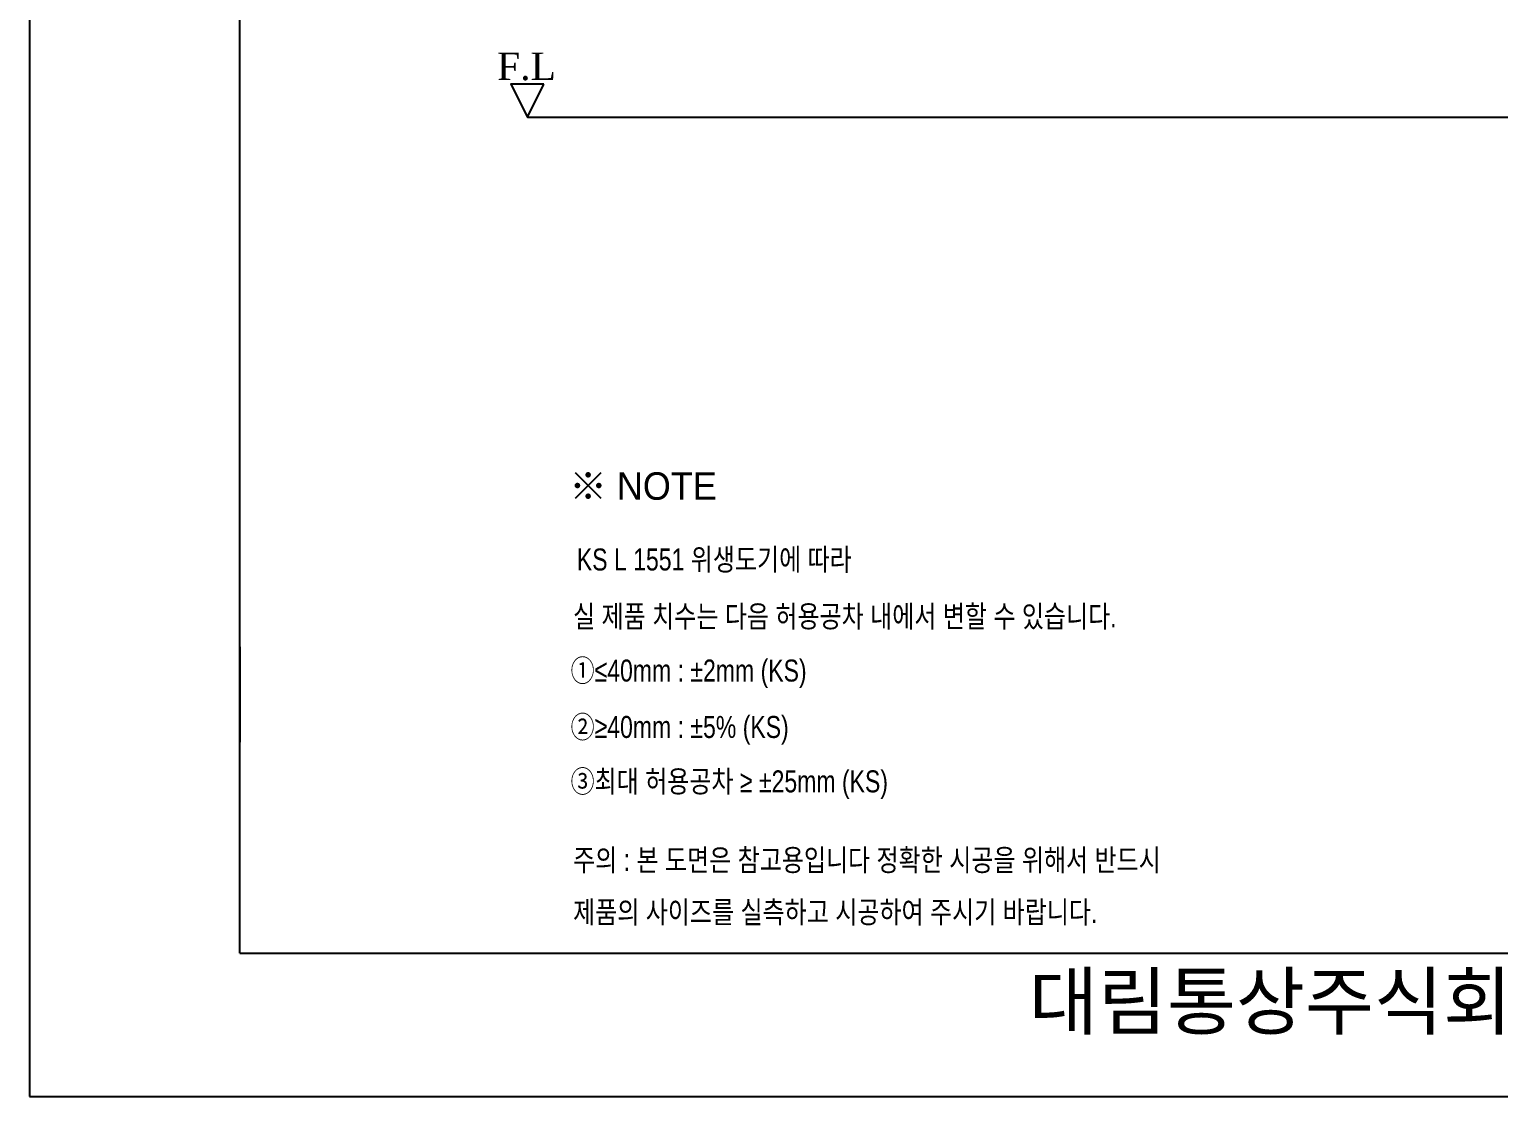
# Model space of a CAD drawing. Header units: millimetres. Extents: x 11684 to 14110, y -315 to 3115.
# Drawn here: x 11684 to 13020, y -315 to 656 of the extents above; entities that cross this region are included whole.
import ezdxf
from ezdxf.lldxf.tags import DXFTag

# ---------------------------------------------------------------- set-up
doc = ezdxf.new("R2010")
doc.units = ezdxf.units.MM
doc.header["$LTSCALE"] = 0.2
for name, color, linetype in [('2', 2, 'HIDDEN'), ('MAIN', 7, 'Continuous'), ('YA', 7, 'Continuous')]:
    doc.layers.add(name, color=color, linetype=linetype)
doc.layers.add('DIM', color=3, linetype='Continuous', lineweight=15)
doc.styles.add('MtXpl_', font='')
doc.styles.add('STYLE2', font='dutch.ttf', dxfattribs={"height": 25})
doc.styles.add('굴림', font='', dxfattribs={"height": 3.2})
doc.styles.add('스타일1', font='txt.shx', dxfattribs={"bigfont": 'ghs.shx'})
doc.styles.get('MtXpl_').set_extended_font_data('Gulim')
doc.styles.get('굴림').set_extended_font_data('Gulim')
tags = doc.linetypes.add('HIDDEN', pattern=[9.525, 6.35, -3.175]).pattern_tags.tags
tags[6:7] = [DXFTag(74, 4), DXFTag(75, 0), DXFTag(340, '0'), DXFTag(46, 1.0), DXFTag(50, 0.0), DXFTag(44, 0.0), DXFTag(45, 0.0)]
tags[4:5] = [DXFTag(74, 4), DXFTag(75, 0), DXFTag(340, '0'), DXFTag(46, 1.0), DXFTag(50, 0.0), DXFTag(44, 0.0), DXFTag(45, 0.0)]

msp = doc.modelspace()

# ---------------------------------------------------------------- linework, layer by layer
msp.add_line((12136.7, 575.6), (13133.3, 575.6))
at = {"layer": 'MAIN', "color": 0}
msp.add_lwpolyline([(12151.7, 605.6), (12121.7, 605.6), (12136.7, 575.6), (12151.7, 605.6)], dxfattribs=at)
at = {"layer": 'YA', "color": 7}
for p, q in [((11875.4, -184.5), (11875.4, 1925.3)), ((11875.4, 94), (11875.4, 7.5)), ((11875.4, -184.5), (13951.4, -184.5))]:
    msp.add_line(p, q, dxfattribs=at)
at = {"layer": 'YA', "color": 0}
msp.add_lwpolyline([(11684, -315), (14109.5, -315), (14109.5, 3115.4), (11684, 3115.4)], close=True, dxfattribs=at)

# ---------------------------------------------------------------- texts
at = {"color": 3, "style": '굴림', "width": 0.8}
for s, p in [('KS L 1551 위생도기에 따라', (12181.7, 163.5)), ('실 제품 치수는 다음 허용공차 내에서 변할 수 있습니다.', (12178.3, 111.8)), ('①≤40mm : ±2mm (KS)', (12176, 62.5)), ('②≥40mm : ±5%%% (KS)', (12176, 11.2)), ('③최대 허용공차 ≥ ±25mm (KS)', (12176, -38.3))]:
    msp.add_text(s, height=20, dxfattribs=at).set_placement(p)
at = {"color": 1, "style": '굴림', "width": 0.8}
for s, p in [('주의 : 본 도면은 참고용입니다 정확한 시공을 위해서 반드시', (12178.3, -109.8)), ('제품의 사이즈를 실측하고 시공하여 주시기 바랍니다.', (12178.3, -157.2))]:
    msp.add_text(s, height=20, dxfattribs=at).set_placement(p)
at = {"layer": '2', "style": 'MtXpl_'}
msp.add_text('※ NOTE', height=25, dxfattribs=at).set_placement((12174.9, 227.8))
at = {"layer": 'DIM', "color": 0, "attachment_point": 1}
for s, insert, char_height, width, style in [('F.L', (12109.2, 634.5), 25, 67.266, 'STYLE2'), ('{\\fGulim|b0|i0|c129|p50;       대림통상주식회사\\P}', (12465.4, -203.3), 50, 1090, '스타일1')]:
    msp.add_mtext(s, dxfattribs=dict(at, insert=insert, char_height=char_height, width=width, style=style))

doc.saveas('drawing.dxf')
